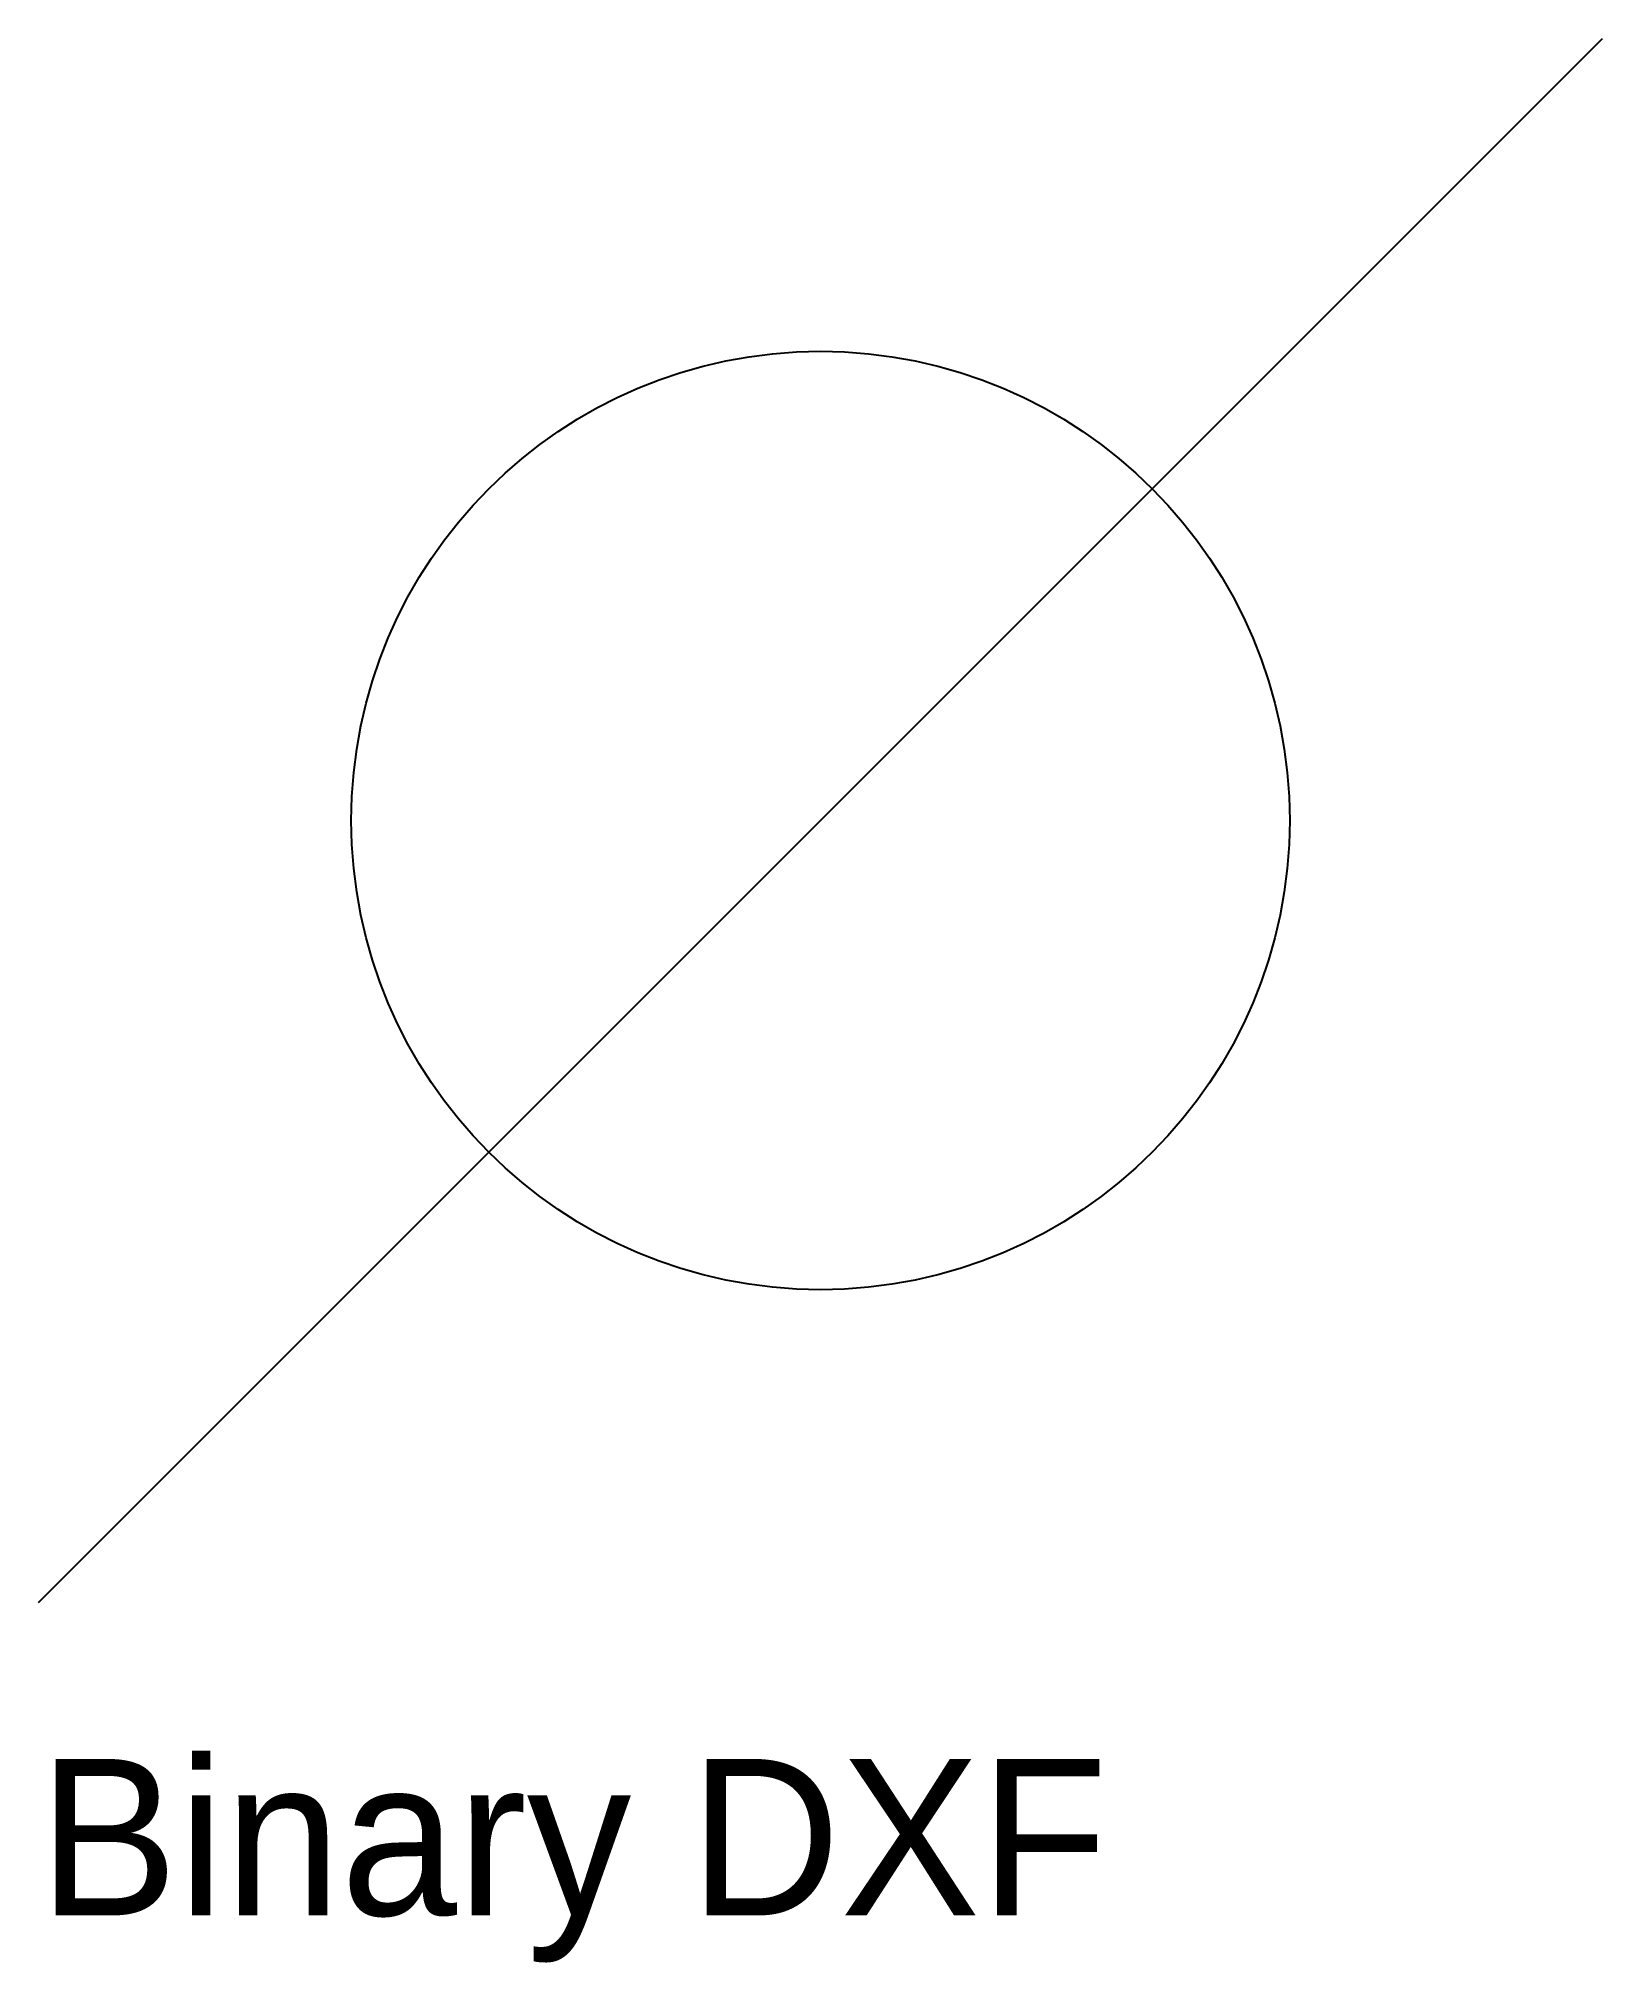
# Model space of a CAD drawing. Header units: metres. Extents: x 0 to 10, y -2.3 to 10.
import ezdxf

# ---------------------------------------------------------------- set-up
doc = ezdxf.new("R2010")
doc.units = ezdxf.units.M

msp = doc.modelspace()

# ---------------------------------------------------------------- linework, layer by layer
at = {"color": 1}
msp.add_line((0, 0), (10, 10), dxfattribs=at)
at = {"color": 3}
msp.add_circle((5, 5), 3, dxfattribs=at)

# ---------------------------------------------------------------- texts
msp.add_text('Binary DXF', height=1).set_placement((0, -2))

doc.saveas('drawing.dxf')
